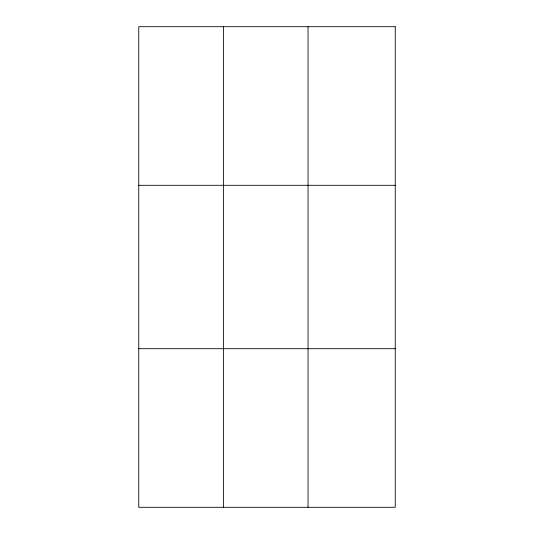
<?xml version="1.0" encoding="UTF-8"?>
<svg xmlns="http://www.w3.org/2000/svg" width="534" height="534" viewBox="0 0 534 534"><rect width="100%" height="100%" fill="white"/><g stroke="black" fill="none" stroke-linecap="round" stroke-linejoin="round"><path stroke-width="0.8" d="M223.392 26.7L223.392 507.3M308.038 26.7L308.038 507.3M138.753 185.298L395.247 185.298M138.753 348.702L395.247 348.702M395.247 26.7L395.247 507.3L138.753 507.3L138.753 26.7L395.247 26.7"/></g></svg>
